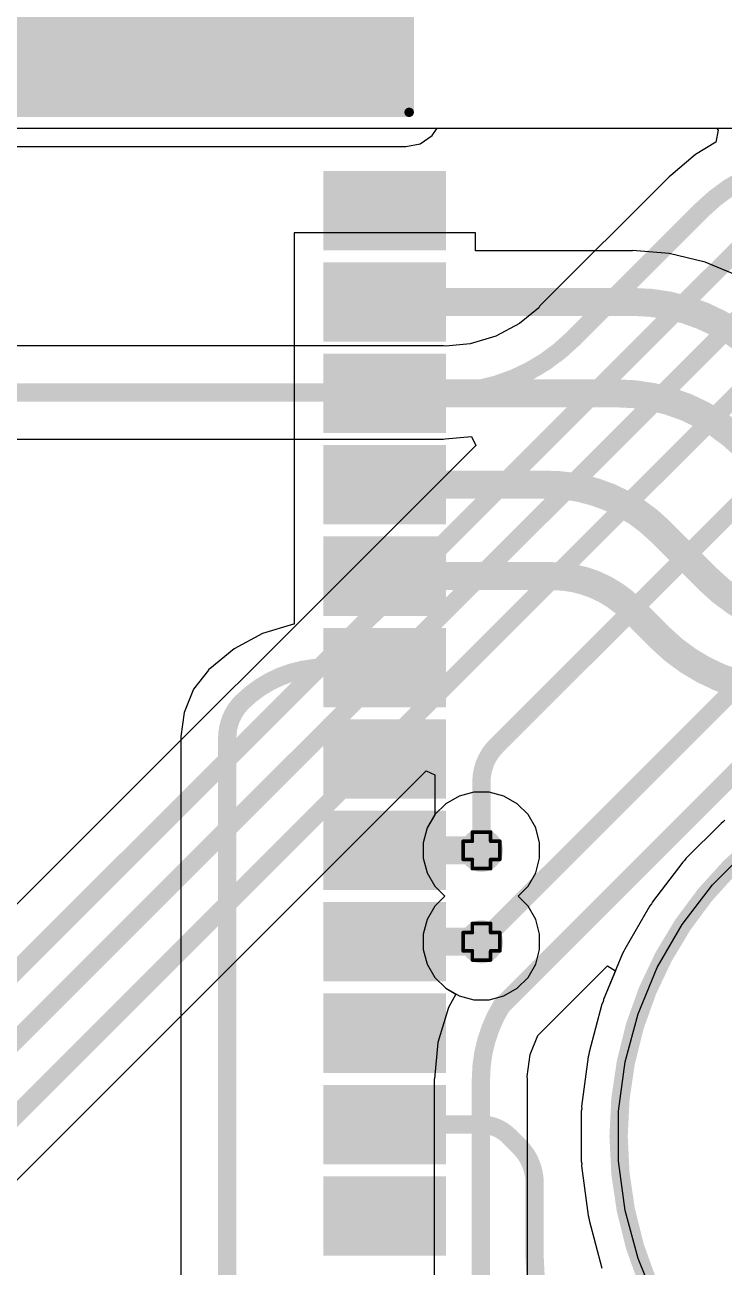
# Model space of a CAD drawing. Header units: inches. Extents: x -5 to 501, y -9 to 81.
# Drawn here: x 43.95 to 53.66, y 17.68 to 34.94 of the extents above; entities that cross this region are included whole.
import ezdxf

# ---------------------------------------------------------------- set-up
doc = ezdxf.new("R2010")
doc.units = ezdxf.units.IN
for name, color, linetype in [('Board Outline', 216, 'Continuous'), ('Bottom Layer', 5, 'Continuous'), ('Drill Drawing', 1, 'Continuous'), ('Ground', 16, 'Continuous'), ('Keep-Out Layer', 6, 'Continuous'), ('Multi-Layer', 9, 'Continuous'), ('Power', 76, 'Continuous'), ('Top Layer', 1, 'Continuous'), ('Top Overlay', 2, 'Continuous'), ('Top Paste', 8, 'Continuous'), ('Top Solder', 216, 'Continuous'), ('Via Holes', 16, 'Continuous')]:
    doc.layers.add(name, color=color, linetype=linetype)

msp = doc.modelspace()

# ---------------------------------------------------------------- hatches: boundary and pattern name
at = {"layer": 'Bottom Layer'}
h = msp.add_hatch(color=5, dxfattribs=at)
edge = h.paths.add_edge_path()
edge.add_arc((50.291, 23.47), 0.3, 0, 360)
h = msp.add_hatch(color=5, dxfattribs=at)
edge = h.paths.add_edge_path()
edge.add_arc((50.291, 22.2), 0.3, 0, 360)
at = {"layer": 'Ground'}
h = msp.add_hatch(color=16, dxfattribs=at)
edge = h.paths.add_edge_path()
edge.add_arc((50.291, 23.47), 0.3, 0, 360)
h = msp.add_hatch(color=16, dxfattribs=at)
edge = h.paths.add_edge_path()
edge.add_arc((50.291, 22.2), 0.3, 0, 360)
at = {"layer": 'Keep-Out Layer'}
msp.add_hatch(color=6, dxfattribs=at).paths.add_polyline_path([(31.156, 33.767), (49.24, 33.767), (49.24, 39.863), (31.156, 39.863)])
at = {"layer": 'Power'}
h = msp.add_hatch(color=76, dxfattribs=at)
edge = h.paths.add_edge_path()
edge.add_arc((50.291, 23.47), 0.3, 0, 360)
h = msp.add_hatch(color=76, dxfattribs=at)
edge = h.paths.add_edge_path()
edge.add_arc((50.291, 22.2), 0.3, 0, 360)
at = {"layer": 'Top Layer'}
for points in [[(48.198, 32.81), (49.698, 32.81), (49.698, 31.91), (48.198, 31.91)], [(48.198, 31.54), (49.698, 31.54), (49.698, 30.64), (48.198, 30.64)], [(48.198, 30.27), (49.698, 30.27), (49.698, 29.37), (48.198, 29.37)], [(48.198, 29), (49.698, 29), (49.698, 28.1), (48.198, 28.1)], [(48.198, 27.73), (49.698, 27.73), (49.698, 26.83), (48.198, 26.83)], [(48.198, 26.46), (49.698, 26.46), (49.698, 25.56), (48.198, 25.56)], [(48.198, 25.19), (49.698, 25.19), (49.698, 24.29), (48.198, 24.29)], [(48.198, 23.92), (49.698, 23.92), (49.698, 23.02), (48.198, 23.02)], [(48.198, 22.65), (49.698, 22.65), (49.698, 21.75), (48.198, 21.75)], [(48.198, 21.38), (49.698, 21.38), (49.698, 20.48), (48.198, 20.48)], [(48.198, 20.11), (49.698, 20.11), (49.698, 19.21), (48.198, 19.21)], [(48.198, 18.84), (49.698, 18.84), (49.698, 17.94), (48.198, 17.94)]]:
    msp.add_hatch(color=1, dxfattribs=at).paths.add_polyline_path(points)
h = msp.add_hatch(color=1, dxfattribs=at)
edge = h.paths.add_edge_path()
edge.add_arc((50.291, 23.47), 0.3, 0, 360)
h = msp.add_hatch(color=1, dxfattribs=at)
edge = h.paths.add_edge_path()
edge.add_arc((50.291, 22.2), 0.3, 0, 360)
at = {"layer": 'Top Paste'}
for points in [[(48.198, 32.81), (49.698, 32.81), (49.698, 31.91), (48.198, 31.91)], [(48.198, 31.54), (49.698, 31.54), (49.698, 30.64), (48.198, 30.64)], [(48.198, 30.27), (49.698, 30.27), (49.698, 29.37), (48.198, 29.37)], [(48.198, 29), (49.698, 29), (49.698, 28.1), (48.198, 28.1)], [(48.198, 27.73), (49.698, 27.73), (49.698, 26.83), (48.198, 26.83)], [(48.198, 26.46), (49.698, 26.46), (49.698, 25.56), (48.198, 25.56)], [(48.198, 25.19), (49.698, 25.19), (49.698, 24.29), (48.198, 24.29)], [(48.198, 23.92), (49.698, 23.92), (49.698, 23.02), (48.198, 23.02)], [(48.198, 22.65), (49.698, 22.65), (49.698, 21.75), (48.198, 21.75)], [(48.198, 21.38), (49.698, 21.38), (49.698, 20.48), (48.198, 20.48)], [(48.198, 20.11), (49.698, 20.11), (49.698, 19.21), (48.198, 19.21)], [(48.198, 18.84), (49.698, 18.84), (49.698, 17.94), (48.198, 17.94)]]:
    msp.add_hatch(color=8, dxfattribs=at).paths.add_polyline_path(points)
at = {"layer": 'Top Solder'}
for points in [[(48.096, 32.911), (49.8, 32.911), (49.8, 31.808), (48.096, 31.808)], [(48.096, 31.641), (49.8, 31.641), (49.8, 30.538), (48.096, 30.538)], [(48.096, 30.371), (49.8, 30.371), (49.8, 29.268), (48.096, 29.268)], [(48.096, 29.101), (49.8, 29.101), (49.8, 27.998), (48.096, 27.998)], [(48.096, 27.831), (49.8, 27.831), (49.8, 26.728), (48.096, 26.728)], [(48.096, 26.561), (49.8, 26.561), (49.8, 25.458), (48.096, 25.458)], [(48.096, 25.291), (49.8, 25.291), (49.8, 24.188), (48.096, 24.188)], [(48.096, 24.021), (49.8, 24.021), (49.8, 22.918), (48.096, 22.918)], [(48.096, 22.751), (49.8, 22.751), (49.8, 21.648), (48.096, 21.648)], [(48.096, 21.481), (49.8, 21.481), (49.8, 20.378), (48.096, 20.378)], [(48.096, 20.211), (49.8, 20.211), (49.8, 19.108), (48.096, 19.108)], [(48.096, 18.941), (49.8, 18.941), (49.8, 17.838), (48.096, 17.838)]]:
    msp.add_hatch(color=216, dxfattribs=at).paths.add_polyline_path(points)
at = {"layer": 'Via Holes'}
h = msp.add_hatch(color=7, dxfattribs=at)
edge = h.paths.add_edge_path()
edge.add_arc((50.291, 23.47), 0.15, 0, 360)
h = msp.add_hatch(color=7, dxfattribs=at)
edge = h.paths.add_edge_path()
edge.add_arc((50.291, 22.2), 0.15, 0, 360)

# ---------------------------------------------------------------- linework, layer by layer
at = {"layer": 'Board Outline'}
for points in [[(62.761, 19.498, 0.254, 0.254, 1), (52.195, 19.498, 0.254, 0.254, 1)], [(52.132, 19.498, 0.127, 0.127, 1), (52.259, 19.498, 0.127, 0.127, 1)]]:
    msp.add_lwpolyline(points, format="xyseb", close=True, dxfattribs=at)
at = {"layer": 'Bottom Layer'}
for p, q in [((21.107, 33.503), (59.411, 33.503)), ((49.607, 33.4), (49.675, 33.503)), ((49.675, 33.503), (53.556, 33.503)), ((53.556, 33.503), (53.576, 33.477)), ((49.439, 33.288), (49.607, 33.4)), ((53.576, 33.477), (53.546, 33.31)), ((31.156, 33.249), (49.24, 33.249)), ((49.24, 33.249), (49.439, 33.288)), ((53.546, 33.31), (53.263, 33.137)), ((53.263, 33.137), (52.921, 32.845)), ((52.899, 32.83), (51.103, 31.034)), ((52.921, 32.845), (52.899, 32.83)), ((51.086, 31.009), (50.821, 30.791)), ((51.103, 31.034), (51.086, 31.009)), ((50.821, 30.791), (50.492, 30.616)), ((50.492, 30.616), (50.136, 30.507)), ((49.765, 30.48), (33.286, 30.48)), ((49.795, 30.474), (49.765, 30.48)), ((50.136, 30.507), (49.795, 30.474)), ((33.286, 29.185), (49.765, 29.185)), ((49.765, 29.185), (49.787, 29.189)), ((49.787, 29.189), (50.154, 29.218)), ((50.154, 29.218), (50.211, 29.095)), ((50.211, 29.095), (43.068, 21.952)), ((43.448, 18.497), (49.524, 24.573)), ((49.524, 24.573), (49.641, 24.518)), ((49.641, 24.518), (49.644, 24.423)), ((49.644, 24.423), (49.644, 24.423)), ((49.644, 24.423), (49.644, 24.299)), ((49.644, 24.299), (49.644, 23.964)), ((49.644, 23.964), (49.538, 23.781)), ((49.538, 23.781), (49.483, 23.576)), ((49.483, 23.576), (49.483, 23.363)), ((49.483, 23.363), (49.538, 23.158)), ((49.538, 23.158), (49.645, 22.973)), ((49.645, 22.973), (49.784, 22.835)), ((49.784, 22.835), (49.645, 22.696)), ((49.645, 22.696), (49.538, 22.511)), ((49.538, 22.511), (49.483, 22.306)), ((49.483, 22.306), (49.483, 22.093)), ((49.483, 22.093), (49.538, 21.888)), ((49.538, 21.888), (49.645, 21.703)), ((51.075, 20.899), (52.042, 21.866)), ((52.15, 21.794), (51.986, 21.399)), ((52.042, 21.866), (52.15, 21.794)), ((49.645, 21.703), (49.795, 21.553)), ((49.795, 21.553), (49.934, 21.473)), ((49.934, 21.473), (49.833, 21.284)), ((49.833, 21.284), (49.686, 20.8)), ((51.964, 21.334), (51.785, 20.665)), ((51.979, 21.365), (51.964, 21.334)), ((51.986, 21.399), (51.979, 21.365)), ((50.965, 20.632), (51.075, 20.899)), ((49.686, 20.8), (49.637, 20.296)), ((50.925, 20.329), (50.965, 20.632)), ((51.772, 20.599), (51.681, 19.912)), ((51.783, 20.631), (51.772, 20.599)), ((51.785, 20.665), (51.783, 20.631)), ((49.637, 20.296), (49.636, 20.296)), ((49.636, 20.296), (49.636, 20.296)), ((49.636, 20.296), (49.636, 20.296)), ((49.636, 20.296), (49.636, 16.344)), ((50.931, 20.296), (50.925, 20.329)), ((50.931, 16.344), (50.931, 20.296)), ((51.684, 19.878), (51.677, 19.845)), ((51.681, 19.912), (51.684, 19.878)), ((51.677, 19.845), (51.677, 19.152)), ((51.677, 19.152), (51.684, 19.119)), ((51.684, 19.119), (51.681, 19.085)), ((51.681, 19.085), (51.772, 18.398)), ((51.772, 18.398), (51.783, 18.366)), ((51.783, 18.366), (51.785, 18.331)), ((51.785, 18.331), (51.964, 17.663))]:
    msp.add_line(p, q, dxfattribs=at)
for points in [[(53.357, 32.372, 0.254, 0.254, -0.198912), (55.043, 33.071, 0.254, 0.254, 0)], [(51.561, 30.576, 0.254, 0.254, 0), (53.357, 32.372, 0.254, 0.254, 0)], [(43.526, 21.494, 0.254, 0.254, 0), (53.877, 31.845, 0.254, 0.254, 0)], [(43.218, 20.224, 0.254, 0.254, 0), (54.46, 31.466, 0.254, 0.254, 0)], [(42.99, 18.954, 0.254, 0.254, 0), (54.78, 30.745, 0.254, 0.254, 0)], [(51.561, 30.576, 0.254, 0.254, -0.198912), (49.765, 29.832, 0.254, 0.254, 0)], [(32.791, 29.832, 0.254, 0.254, 0), (49.765, 29.832, 0.254, 0.254, 0)], [(50.497, 24.919, 0.254, 0.254, 0), (53.987, 28.409, 0.254, 0.254, 0)], [(50.291, 22.2, 0.254, 0.254, 0), (54.78, 26.688, 0.254, 0.254, 0)], [(50.571, 21.31, 0.254, 0.254, 0), (55.061, 25.8, 0.254, 0.254, 0)], [(50.291, 24.423, 0.254, 0.254, -0.198913), (50.497, 24.919, 0.254, 0.254, 0)], [(50.291, 23.47, 0.254, 0.254, 0), (50.291, 24.423, 0.254, 0.254, 0)], [(50.284, 20.296, 0.254, 0.254, -0.138806), (50.571, 21.31, 0.254, 0.254, 0)], [(50.284, 15.85, 0.254, 0.254, 0), (50.284, 20.296, 0.254, 0.254, 0)]]:
    msp.add_lwpolyline(points, format="xyseb", dxfattribs=at)
for points in [[(53.293, 32.372, 0.127, 0.127, 1), (53.42, 32.372, 0.127, 0.127, 1)], [(53.293, 32.372, 0.127, 0.127, 1), (53.42, 32.372, 0.127, 0.127, 1)], [(51.497, 30.576, 0.127, 0.127, 1), (51.624, 30.576, 0.127, 0.127, 1)], [(51.497, 30.576, 0.127, 0.127, 1), (51.624, 30.576, 0.127, 0.127, 1)], [(49.701, 29.832, 0.127, 0.127, 1), (49.828, 29.832, 0.127, 0.127, 1)], [(49.701, 29.832, 0.127, 0.127, 1), (49.828, 29.832, 0.127, 0.127, 1)], [(50.433, 24.919, 0.127, 0.127, 1), (50.56, 24.919, 0.127, 0.127, 1)], [(50.433, 24.919, 0.127, 0.127, 1), (50.56, 24.919, 0.127, 0.127, 1)], [(50.228, 24.423, 0.127, 0.127, 1), (50.355, 24.423, 0.127, 0.127, 1)], [(50.228, 24.423, 0.127, 0.127, 1), (50.355, 24.423, 0.127, 0.127, 1)], [(50.228, 23.47, 0.127, 0.127, 1), (50.355, 23.47, 0.127, 0.127, 1)], [(50.228, 22.2, 0.127, 0.127, 1), (50.355, 22.2, 0.127, 0.127, 1)], [(50.507, 21.31, 0.127, 0.127, 1), (50.634, 21.31, 0.127, 0.127, 1)], [(50.507, 21.31, 0.127, 0.127, 1), (50.634, 21.31, 0.127, 0.127, 1)], [(50.22, 20.296, 0.127, 0.127, 1), (50.347, 20.296, 0.127, 0.127, 1)], [(50.22, 20.296, 0.127, 0.127, 1), (50.347, 20.296, 0.127, 0.127, 1)]]:
    msp.add_lwpolyline(points, format="xyseb", close=True, dxfattribs=at)
at = {"layer": 'Drill Drawing'}
for points in [[(50.164, 23.597, 0.0508, 0.0508, 0), (50.164, 23.724, 0.0508, 0.0508, 0)], [(50.164, 23.724, 0.0508, 0.0508, 0), (50.418, 23.724, 0.0508, 0.0508, 0)], [(50.418, 23.597, 0.0508, 0.0508, 0), (50.418, 23.724, 0.0508, 0.0508, 0)], [(50.037, 23.343, 0.0508, 0.0508, 0), (50.037, 23.597, 0.0508, 0.0508, 0)], [(50.037, 23.597, 0.0508, 0.0508, 0), (50.164, 23.597, 0.0508, 0.0508, 0)], [(50.418, 23.597, 0.0508, 0.0508, 0), (50.545, 23.597, 0.0508, 0.0508, 0)], [(50.545, 23.343, 0.0508, 0.0508, 0), (50.545, 23.597, 0.0508, 0.0508, 0)], [(50.037, 23.343, 0.0508, 0.0508, 0), (50.164, 23.343, 0.0508, 0.0508, 0)], [(50.164, 23.216, 0.0508, 0.0508, 0), (50.164, 23.343, 0.0508, 0.0508, 0)], [(50.418, 23.343, 0.0508, 0.0508, 0), (50.545, 23.343, 0.0508, 0.0508, 0)], [(50.418, 23.216, 0.0508, 0.0508, 0), (50.418, 23.343, 0.0508, 0.0508, 0)], [(50.164, 23.216, 0.0508, 0.0508, 0), (50.418, 23.216, 0.0508, 0.0508, 0)], [(50.164, 22.327, 0.0508, 0.0508, 0), (50.164, 22.454, 0.0508, 0.0508, 0)], [(50.164, 22.454, 0.0508, 0.0508, 0), (50.418, 22.454, 0.0508, 0.0508, 0)], [(50.418, 22.327, 0.0508, 0.0508, 0), (50.418, 22.454, 0.0508, 0.0508, 0)], [(50.037, 22.073, 0.0508, 0.0508, 0), (50.037, 22.327, 0.0508, 0.0508, 0)], [(50.037, 22.327, 0.0508, 0.0508, 0), (50.164, 22.327, 0.0508, 0.0508, 0)], [(50.418, 22.327, 0.0508, 0.0508, 0), (50.545, 22.327, 0.0508, 0.0508, 0)], [(50.545, 22.073, 0.0508, 0.0508, 0), (50.545, 22.327, 0.0508, 0.0508, 0)], [(50.037, 22.073, 0.0508, 0.0508, 0), (50.164, 22.073, 0.0508, 0.0508, 0)], [(50.164, 21.946, 0.0508, 0.0508, 0), (50.164, 22.073, 0.0508, 0.0508, 0)], [(50.418, 22.073, 0.0508, 0.0508, 0), (50.545, 22.073, 0.0508, 0.0508, 0)], [(50.418, 21.946, 0.0508, 0.0508, 0), (50.418, 22.073, 0.0508, 0.0508, 0)], [(50.164, 21.946, 0.0508, 0.0508, 0), (50.418, 21.946, 0.0508, 0.0508, 0)]]:
    msp.add_lwpolyline(points, format="xyseb", dxfattribs=at)
for points in [[(50.152, 23.724, 0.0254, 0.0254, 1), (50.177, 23.724, 0.0254, 0.0254, 1)], [(50.152, 23.724, 0.0254, 0.0254, 1), (50.177, 23.724, 0.0254, 0.0254, 1)], [(50.406, 23.724, 0.0254, 0.0254, 1), (50.431, 23.724, 0.0254, 0.0254, 1)], [(50.406, 23.724, 0.0254, 0.0254, 1), (50.431, 23.724, 0.0254, 0.0254, 1)], [(50.025, 23.597, 0.0254, 0.0254, 1), (50.05, 23.597, 0.0254, 0.0254, 1)], [(50.025, 23.597, 0.0254, 0.0254, 1), (50.05, 23.597, 0.0254, 0.0254, 1)], [(50.152, 23.597, 0.0254, 0.0254, 1), (50.177, 23.597, 0.0254, 0.0254, 1)], [(50.152, 23.597, 0.0254, 0.0254, 1), (50.177, 23.597, 0.0254, 0.0254, 1)], [(50.406, 23.597, 0.0254, 0.0254, 1), (50.431, 23.597, 0.0254, 0.0254, 1)], [(50.406, 23.597, 0.0254, 0.0254, 1), (50.431, 23.597, 0.0254, 0.0254, 1)], [(50.533, 23.597, 0.0254, 0.0254, 1), (50.558, 23.597, 0.0254, 0.0254, 1)], [(50.533, 23.597, 0.0254, 0.0254, 1), (50.558, 23.597, 0.0254, 0.0254, 1)], [(50.025, 23.343, 0.0254, 0.0254, 1), (50.05, 23.343, 0.0254, 0.0254, 1)], [(50.025, 23.343, 0.0254, 0.0254, 1), (50.05, 23.343, 0.0254, 0.0254, 1)], [(50.152, 23.343, 0.0254, 0.0254, 1), (50.177, 23.343, 0.0254, 0.0254, 1)], [(50.152, 23.343, 0.0254, 0.0254, 1), (50.177, 23.343, 0.0254, 0.0254, 1)], [(50.406, 23.343, 0.0254, 0.0254, 1), (50.431, 23.343, 0.0254, 0.0254, 1)], [(50.406, 23.343, 0.0254, 0.0254, 1), (50.431, 23.343, 0.0254, 0.0254, 1)], [(50.533, 23.343, 0.0254, 0.0254, 1), (50.558, 23.343, 0.0254, 0.0254, 1)], [(50.533, 23.343, 0.0254, 0.0254, 1), (50.558, 23.343, 0.0254, 0.0254, 1)], [(50.152, 23.216, 0.0254, 0.0254, 1), (50.177, 23.216, 0.0254, 0.0254, 1)], [(50.152, 23.216, 0.0254, 0.0254, 1), (50.177, 23.216, 0.0254, 0.0254, 1)], [(50.406, 23.216, 0.0254, 0.0254, 1), (50.431, 23.216, 0.0254, 0.0254, 1)], [(50.406, 23.216, 0.0254, 0.0254, 1), (50.431, 23.216, 0.0254, 0.0254, 1)], [(50.152, 22.454, 0.0254, 0.0254, 1), (50.177, 22.454, 0.0254, 0.0254, 1)], [(50.152, 22.454, 0.0254, 0.0254, 1), (50.177, 22.454, 0.0254, 0.0254, 1)], [(50.406, 22.454, 0.0254, 0.0254, 1), (50.431, 22.454, 0.0254, 0.0254, 1)], [(50.406, 22.454, 0.0254, 0.0254, 1), (50.431, 22.454, 0.0254, 0.0254, 1)], [(50.025, 22.327, 0.0254, 0.0254, 1), (50.05, 22.327, 0.0254, 0.0254, 1)], [(50.025, 22.327, 0.0254, 0.0254, 1), (50.05, 22.327, 0.0254, 0.0254, 1)], [(50.152, 22.327, 0.0254, 0.0254, 1), (50.177, 22.327, 0.0254, 0.0254, 1)], [(50.152, 22.327, 0.0254, 0.0254, 1), (50.177, 22.327, 0.0254, 0.0254, 1)], [(50.406, 22.327, 0.0254, 0.0254, 1), (50.431, 22.327, 0.0254, 0.0254, 1)], [(50.406, 22.327, 0.0254, 0.0254, 1), (50.431, 22.327, 0.0254, 0.0254, 1)], [(50.533, 22.327, 0.0254, 0.0254, 1), (50.558, 22.327, 0.0254, 0.0254, 1)], [(50.533, 22.327, 0.0254, 0.0254, 1), (50.558, 22.327, 0.0254, 0.0254, 1)], [(50.025, 22.073, 0.0254, 0.0254, 1), (50.05, 22.073, 0.0254, 0.0254, 1)], [(50.025, 22.073, 0.0254, 0.0254, 1), (50.05, 22.073, 0.0254, 0.0254, 1)], [(50.152, 22.073, 0.0254, 0.0254, 1), (50.177, 22.073, 0.0254, 0.0254, 1)], [(50.152, 22.073, 0.0254, 0.0254, 1), (50.177, 22.073, 0.0254, 0.0254, 1)], [(50.406, 22.073, 0.0254, 0.0254, 1), (50.431, 22.073, 0.0254, 0.0254, 1)], [(50.406, 22.073, 0.0254, 0.0254, 1), (50.431, 22.073, 0.0254, 0.0254, 1)], [(50.533, 22.073, 0.0254, 0.0254, 1), (50.558, 22.073, 0.0254, 0.0254, 1)], [(50.533, 22.073, 0.0254, 0.0254, 1), (50.558, 22.073, 0.0254, 0.0254, 1)], [(50.152, 21.946, 0.0254, 0.0254, 1), (50.177, 21.946, 0.0254, 0.0254, 1)], [(50.152, 21.946, 0.0254, 0.0254, 1), (50.177, 21.946, 0.0254, 0.0254, 1)], [(50.406, 21.946, 0.0254, 0.0254, 1), (50.431, 21.946, 0.0254, 0.0254, 1)], [(50.406, 21.946, 0.0254, 0.0254, 1), (50.431, 21.946, 0.0254, 0.0254, 1)]]:
    msp.add_lwpolyline(points, format="xyseb", close=True, dxfattribs=at)
at = {"layer": 'Ground'}
for p, q in [((21.107, 33.503), (59.411, 33.503)), ((49.607, 33.4), (49.675, 33.503)), ((49.675, 33.503), (59.411, 33.503)), ((49.439, 33.288), (49.607, 33.4)), ((31.156, 33.249), (49.24, 33.249)), ((49.24, 33.249), (49.439, 33.288)), ((49.98, 24.223), (49.795, 24.116)), ((50.185, 24.278), (49.98, 24.223)), ((50.398, 24.278), (50.185, 24.278)), ((50.603, 24.223), (50.398, 24.278)), ((50.788, 24.116), (50.603, 24.223)), ((49.795, 24.116), (49.645, 23.966)), ((50.938, 23.966), (50.788, 24.116)), ((49.645, 23.966), (49.538, 23.781)), ((51.044, 23.781), (50.938, 23.966)), ((53.621, 23.845), (53.131, 23.356)), ((53.649, 23.864), (53.621, 23.845)), ((53.672, 23.89), (53.649, 23.864)), ((49.538, 23.781), (49.483, 23.576)), ((51.099, 23.576), (51.044, 23.781)), ((49.483, 23.576), (49.483, 23.363)), ((51.099, 23.363), (51.099, 23.576)), ((49.483, 23.363), (49.538, 23.158)), ((51.044, 23.158), (51.099, 23.363)), ((53.087, 23.305), (52.665, 22.755)), ((53.112, 23.327), (53.087, 23.305)), ((53.131, 23.356), (53.112, 23.327)), ((49.538, 23.158), (49.645, 22.973)), ((50.938, 22.973), (51.044, 23.158)), ((49.645, 22.973), (49.784, 22.835)), ((50.799, 22.835), (50.938, 22.973)), ((49.784, 22.835), (49.645, 22.696)), ((50.938, 22.696), (50.799, 22.835)), ((49.645, 22.696), (49.538, 22.511)), ((51.044, 22.511), (50.938, 22.696)), ((52.627, 22.699), (52.281, 22.099)), ((52.65, 22.725), (52.627, 22.699)), ((52.665, 22.755), (52.65, 22.725)), ((49.538, 22.511), (49.483, 22.306)), ((51.099, 22.306), (51.044, 22.511)), ((49.483, 22.306), (49.483, 22.093)), ((51.099, 22.093), (51.099, 22.306)), ((52.281, 22.099), (52.27, 22.067)), ((49.483, 22.093), (49.538, 21.888)), ((51.044, 21.888), (51.099, 22.093)), ((52.251, 22.038), (51.986, 21.399)), ((52.27, 22.067), (52.251, 22.038)), ((49.538, 21.888), (49.645, 21.703)), ((50.938, 21.703), (51.044, 21.888)), ((49.645, 21.703), (49.795, 21.553)), ((50.788, 21.553), (50.938, 21.703)), ((49.795, 21.553), (49.98, 21.447)), ((49.98, 21.447), (50.185, 21.392)), ((50.398, 21.392), (50.603, 21.447)), ((50.603, 21.447), (50.788, 21.553)), ((50.185, 21.392), (50.398, 21.392)), ((51.964, 21.334), (51.785, 20.665)), ((51.979, 21.365), (51.964, 21.334)), ((51.986, 21.399), (51.979, 21.365)), ((51.772, 20.599), (51.681, 19.912)), ((51.783, 20.631), (51.772, 20.599)), ((51.785, 20.665), (51.783, 20.631)), ((51.684, 19.878), (51.677, 19.845)), ((51.681, 19.912), (51.684, 19.878)), ((51.677, 19.845), (51.677, 19.152)), ((51.677, 19.152), (51.684, 19.119)), ((51.684, 19.119), (51.681, 19.085)), ((51.681, 19.085), (51.772, 18.398)), ((51.772, 18.398), (51.783, 18.366)), ((51.783, 18.366), (51.785, 18.331)), ((51.785, 18.331), (51.964, 17.663))]:
    msp.add_line(p, q, dxfattribs=at)
at = {"layer": 'Multi-Layer'}
for p, q in [((53.498, 22.989), (53.987, 23.479)), ((53.076, 22.44), (53.498, 22.989)), ((52.73, 21.84), (53.076, 22.44)), ((52.465, 21.2), (52.73, 21.84)), ((52.285, 20.531), (52.465, 21.2)), ((52.195, 19.845), (52.285, 20.531)), ((52.195, 19.498), (52.195, 19.845)), ((52.195, 19.152), (52.195, 19.498)), ((52.285, 18.466), (52.195, 19.152)), ((52.465, 17.797), (52.285, 18.466)), ((52.73, 17.157), (52.465, 17.797))]:
    msp.add_line(p, q, dxfattribs=at)
at = {"layer": 'Power'}
for p, q in [((21.107, 33.503), (59.411, 33.503)), ((49.607, 33.4), (49.675, 33.503)), ((49.675, 33.503), (59.411, 33.503)), ((49.439, 33.288), (49.607, 33.4)), ((31.156, 33.249), (49.24, 33.249)), ((49.24, 33.249), (49.439, 33.288)), ((49.98, 24.223), (49.795, 24.116)), ((50.185, 24.278), (49.98, 24.223)), ((50.398, 24.278), (50.185, 24.278)), ((50.603, 24.223), (50.398, 24.278)), ((50.788, 24.116), (50.603, 24.223)), ((49.795, 24.116), (49.645, 23.966)), ((50.938, 23.966), (50.788, 24.116)), ((49.645, 23.966), (49.538, 23.781)), ((51.044, 23.781), (50.938, 23.966)), ((53.621, 23.845), (53.131, 23.356)), ((53.649, 23.864), (53.621, 23.845)), ((53.672, 23.89), (53.649, 23.864)), ((49.538, 23.781), (49.483, 23.576)), ((51.099, 23.576), (51.044, 23.781)), ((49.483, 23.576), (49.483, 23.363)), ((51.099, 23.363), (51.099, 23.576)), ((49.483, 23.363), (49.538, 23.158)), ((51.044, 23.158), (51.099, 23.363)), ((53.087, 23.305), (52.665, 22.755)), ((53.112, 23.327), (53.087, 23.305)), ((53.131, 23.356), (53.112, 23.327)), ((49.538, 23.158), (49.645, 22.973)), ((50.938, 22.973), (51.044, 23.158)), ((49.645, 22.973), (49.784, 22.835)), ((50.799, 22.835), (50.938, 22.973)), ((49.784, 22.835), (49.645, 22.696)), ((50.938, 22.696), (50.799, 22.835)), ((49.645, 22.696), (49.538, 22.511)), ((51.044, 22.511), (50.938, 22.696)), ((52.627, 22.699), (52.281, 22.099)), ((52.65, 22.725), (52.627, 22.699)), ((52.665, 22.755), (52.65, 22.725)), ((49.538, 22.511), (49.483, 22.306)), ((51.099, 22.306), (51.044, 22.511)), ((49.483, 22.306), (49.483, 22.093)), ((51.099, 22.093), (51.099, 22.306)), ((52.281, 22.099), (52.27, 22.067)), ((49.483, 22.093), (49.538, 21.888)), ((51.044, 21.888), (51.099, 22.093)), ((52.251, 22.038), (51.986, 21.399)), ((52.27, 22.067), (52.251, 22.038)), ((49.538, 21.888), (49.645, 21.703)), ((50.938, 21.703), (51.044, 21.888)), ((49.645, 21.703), (49.795, 21.553)), ((50.788, 21.553), (50.938, 21.703)), ((49.795, 21.553), (49.98, 21.447)), ((49.98, 21.447), (50.185, 21.392)), ((50.398, 21.392), (50.603, 21.447)), ((50.603, 21.447), (50.788, 21.553)), ((50.185, 21.392), (50.398, 21.392)), ((51.964, 21.334), (51.785, 20.665)), ((51.979, 21.365), (51.964, 21.334)), ((51.986, 21.399), (51.979, 21.365)), ((51.772, 20.599), (51.681, 19.912)), ((51.783, 20.631), (51.772, 20.599)), ((51.785, 20.665), (51.783, 20.631)), ((51.684, 19.878), (51.677, 19.845)), ((51.681, 19.912), (51.684, 19.878)), ((51.677, 19.845), (51.677, 19.152)), ((51.677, 19.152), (51.684, 19.119)), ((51.684, 19.119), (51.681, 19.085)), ((51.681, 19.085), (51.772, 18.398)), ((51.772, 18.398), (51.783, 18.366)), ((51.783, 18.366), (51.785, 18.331)), ((51.785, 18.331), (51.964, 17.663))]:
    msp.add_line(p, q, dxfattribs=at)
at = {"layer": 'Top Layer'}
for p, q in [((21.107, 33.503), (59.411, 33.503)), ((49.607, 33.4), (49.675, 33.503)), ((49.675, 33.503), (59.411, 33.503)), ((49.439, 33.288), (49.607, 33.4)), ((31.156, 33.249), (49.24, 33.249)), ((49.24, 33.249), (49.439, 33.288)), ((50.206, 32.048), (47.69, 32.048)), ((47.69, 32.048), (47.69, 30.132)), ((50.206, 31.798), (50.206, 32.048)), ((52.389, 31.798), (50.206, 31.798)), ((52.898, 31.762), (52.389, 31.802)), ((52.389, 31.802), (52.389, 31.798)), ((53.395, 31.643), (52.898, 31.762)), ((53.866, 31.448), (53.395, 31.643)), ((47.69, 30.132), (47.69, 28.862)), ((47.69, 28.862), (47.69, 27.592)), ((47.69, 27.592), (47.69, 26.612)), ((47.682, 26.612), (47.252, 26.481)), ((47.69, 26.612), (47.682, 26.612)), ((47.252, 26.481), (46.855, 26.269)), ((46.855, 26.269), (46.519, 25.993)), ((46.499, 25.973), (46.294, 25.707)), ((46.507, 25.985), (46.499, 25.973)), ((46.519, 25.993), (46.507, 25.985)), ((46.294, 25.707), (46.161, 25.383)), ((46.161, 25.383), (46.117, 25.051)), ((46.117, 25.051), (46.114, 25.036)), ((46.114, 25.036), (46.114, 17.081))]:
    msp.add_line(p, q, dxfattribs=at)
for points in [[(48.948, 31.09, 0.389, 0.389, 0), (52.389, 31.09, 0.389, 0.389, 0)], [(52.389, 31.09, 0.389, 0.389, -0.198912), (54.186, 30.346, 0.389, 0.389, 0)], [(48.948, 29.82, 0.389, 0.389, 0), (52.161, 29.82, 0.389, 0.389, 0)], [(52.161, 29.82, 0.389, 0.389, -0.198912), (53.957, 29.076, 0.389, 0.389, 0)], [(48.948, 28.55, 0.389, 0.389, 0), (51.207, 28.55, 0.389, 0.389, 0)], [(51.207, 28.55, 0.389, 0.389, -0.052569), (51.669, 28.501, 0.389, 0.389, 0)], [(51.669, 28.501, 0.389, 0.389, -0.144828), (52.774, 27.901, 0.389, 0.389, 0)], [(52.774, 27.901, 0.389, 0.389, 0), (53.438, 27.236, 0.389, 0.389, 0)], [(48.948, 27.28, 0.389, 0.389, 0), (51.271, 27.28, 0.389, 0.389, 0)], [(51.271, 27.28, 0.389, 0.389, -0.198912), (52.375, 26.822, 0.389, 0.389, 0)], [(55.234, 26.492, 0.389, 0.389, -0.198912), (53.438, 27.236, 0.389, 0.389, 0)], [(52.375, 26.822, 0.389, 0.389, 0), (52.774, 26.423, 0.389, 0.389, 0)], [(54.57, 25.679, 0.389, 0.389, -0.198912), (52.774, 26.423, 0.389, 0.389, 0)], [(46.965, 25.527, 0.254, 0.254, -0.198912), (48.13, 26.01, 0.254, 0.254, 0)], [(48.13, 26.01, 0.254, 0.254, 0), (48.948, 26.01, 0.254, 0.254, 0)], [(46.761, 25.036, 0.254, 0.254, -0.198912), (46.965, 25.527, 0.254, 0.254, 0)], [(46.761, 16.586, 0.254, 0.254, 0), (46.761, 25.036, 0.254, 0.254, 0)], [(48.948, 23.47, 0.389, 0.389, 0), (50.291, 23.47, 0.389, 0.389, 0)], [(48.948, 22.2, 0.389, 0.389, 0), (50.291, 22.2, 0.389, 0.389, 0)], [(48.948, 19.66, 0.254, 0.254, 0), (50.284, 19.66, 0.254, 0.254, 0)], [(50.284, 19.66, 0.254, 0.254, -0.198912), (50.673, 19.498, 0.254, 0.254, 0)], [(50.673, 19.498, 0.254, 0.254, 0), (50.819, 19.352, 0.254, 0.254, 0)], [(50.819, 19.352, 0.254, 0.254, -0.198912), (51.029, 18.847, 0.254, 0.254, 0)], [(51.029, 17.813, 0.254, 0.254, 0), (51.029, 18.847, 0.254, 0.254, 0)], [(51.773, 16.017, 0.254, 0.254, -0.198912), (51.029, 17.813, 0.254, 0.254, 0)]]:
    msp.add_lwpolyline(points, format="xyseb", dxfattribs=at)
for points in [[(48.851, 31.09, 0.195, 0.195, 1), (49.045, 31.09, 0.195, 0.195, 1)], [(52.292, 31.09, 0.195, 0.195, 1), (52.487, 31.09, 0.195, 0.195, 1)], [(52.292, 31.09, 0.195, 0.195, 1), (52.487, 31.09, 0.195, 0.195, 1)], [(48.851, 29.82, 0.195, 0.195, 1), (49.045, 29.82, 0.195, 0.195, 1)], [(52.064, 29.82, 0.195, 0.195, 1), (52.258, 29.82, 0.195, 0.195, 1)], [(52.064, 29.82, 0.195, 0.195, 1), (52.258, 29.82, 0.195, 0.195, 1)], [(48.851, 28.55, 0.195, 0.195, 1), (49.045, 28.55, 0.195, 0.195, 1)], [(51.11, 28.55, 0.195, 0.195, 1), (51.305, 28.55, 0.195, 0.195, 1)], [(51.11, 28.55, 0.195, 0.195, 1), (51.305, 28.55, 0.195, 0.195, 1)], [(51.572, 28.501, 0.195, 0.195, 1), (51.767, 28.501, 0.195, 0.195, 1)], [(51.572, 28.501, 0.195, 0.195, 1), (51.767, 28.501, 0.195, 0.195, 1)], [(52.677, 27.901, 0.195, 0.195, 1), (52.871, 27.901, 0.195, 0.195, 1)], [(52.677, 27.901, 0.195, 0.195, 1), (52.871, 27.901, 0.195, 0.195, 1)], [(48.851, 27.28, 0.195, 0.195, 1), (49.045, 27.28, 0.195, 0.195, 1)], [(51.174, 27.28, 0.195, 0.195, 1), (51.368, 27.28, 0.195, 0.195, 1)], [(51.174, 27.28, 0.195, 0.195, 1), (51.368, 27.28, 0.195, 0.195, 1)], [(53.341, 27.236, 0.195, 0.195, 1), (53.536, 27.236, 0.195, 0.195, 1)], [(53.341, 27.236, 0.195, 0.195, 1), (53.536, 27.236, 0.195, 0.195, 1)], [(52.277, 26.822, 0.195, 0.195, 1), (52.472, 26.822, 0.195, 0.195, 1)], [(52.277, 26.822, 0.195, 0.195, 1), (52.472, 26.822, 0.195, 0.195, 1)], [(52.677, 26.423, 0.195, 0.195, 1), (52.871, 26.423, 0.195, 0.195, 1)], [(52.677, 26.423, 0.195, 0.195, 1), (52.871, 26.423, 0.195, 0.195, 1)], [(48.066, 26.01, 0.127, 0.127, 1), (48.193, 26.01, 0.127, 0.127, 1)], [(48.066, 26.01, 0.127, 0.127, 1), (48.193, 26.01, 0.127, 0.127, 1)], [(48.885, 26.01, 0.127, 0.127, 1), (49.012, 26.01, 0.127, 0.127, 1)], [(46.901, 25.527, 0.127, 0.127, 1), (47.028, 25.527, 0.127, 0.127, 1)], [(46.901, 25.527, 0.127, 0.127, 1), (47.028, 25.527, 0.127, 0.127, 1)], [(46.698, 25.036, 0.127, 0.127, 1), (46.825, 25.036, 0.127, 0.127, 1)], [(46.698, 25.036, 0.127, 0.127, 1), (46.825, 25.036, 0.127, 0.127, 1)], [(48.851, 23.47, 0.195, 0.195, 1), (49.045, 23.47, 0.195, 0.195, 1)], [(50.194, 23.47, 0.195, 0.195, 1), (50.389, 23.47, 0.195, 0.195, 1)], [(48.851, 22.2, 0.195, 0.195, 1), (49.045, 22.2, 0.195, 0.195, 1)], [(50.194, 22.2, 0.195, 0.195, 1), (50.389, 22.2, 0.195, 0.195, 1)], [(48.885, 19.66, 0.127, 0.127, 1), (49.012, 19.66, 0.127, 0.127, 1)], [(50.22, 19.66, 0.127, 0.127, 1), (50.347, 19.66, 0.127, 0.127, 1)], [(50.22, 19.66, 0.127, 0.127, 1), (50.347, 19.66, 0.127, 0.127, 1)], [(50.61, 19.498, 0.127, 0.127, 1), (50.737, 19.498, 0.127, 0.127, 1)], [(50.61, 19.498, 0.127, 0.127, 1), (50.737, 19.498, 0.127, 0.127, 1)], [(50.756, 19.352, 0.127, 0.127, 1), (50.883, 19.352, 0.127, 0.127, 1)], [(50.756, 19.352, 0.127, 0.127, 1), (50.883, 19.352, 0.127, 0.127, 1)], [(50.965, 18.847, 0.127, 0.127, 1), (51.092, 18.847, 0.127, 0.127, 1)], [(50.965, 18.847, 0.127, 0.127, 1), (51.092, 18.847, 0.127, 0.127, 1)], [(50.965, 17.813, 0.127, 0.127, 1), (51.092, 17.813, 0.127, 0.127, 1)], [(50.965, 17.813, 0.127, 0.127, 1), (51.092, 17.813, 0.127, 0.127, 1)]]:
    msp.add_lwpolyline(points, format="xyseb", close=True, dxfattribs=at)
at = {"layer": 'Top Overlay'}
for points in [[(49.289, 33.724, 0.127, 0.127, 0), (49.289, 39.914, 0.127, 0.127, 0)], [(31.102, 33.724, 0.127, 0.127, 0), (49.284, 33.724, 0.127, 0.127, 0)]]:
    msp.add_lwpolyline(points, format="xyseb", dxfattribs=at)
for points in [[(49.252, 33.724, 0.0635, 0.0635, 1), (49.316, 33.724, 0.0635, 0.0635, 1)], [(49.257, 33.724, 0.0635, 0.0635, 1), (49.321, 33.724, 0.0635, 0.0635, 1)]]:
    msp.add_lwpolyline(points, format="xyseb", close=True, dxfattribs=at)

doc.saveas('drawing.dxf')
